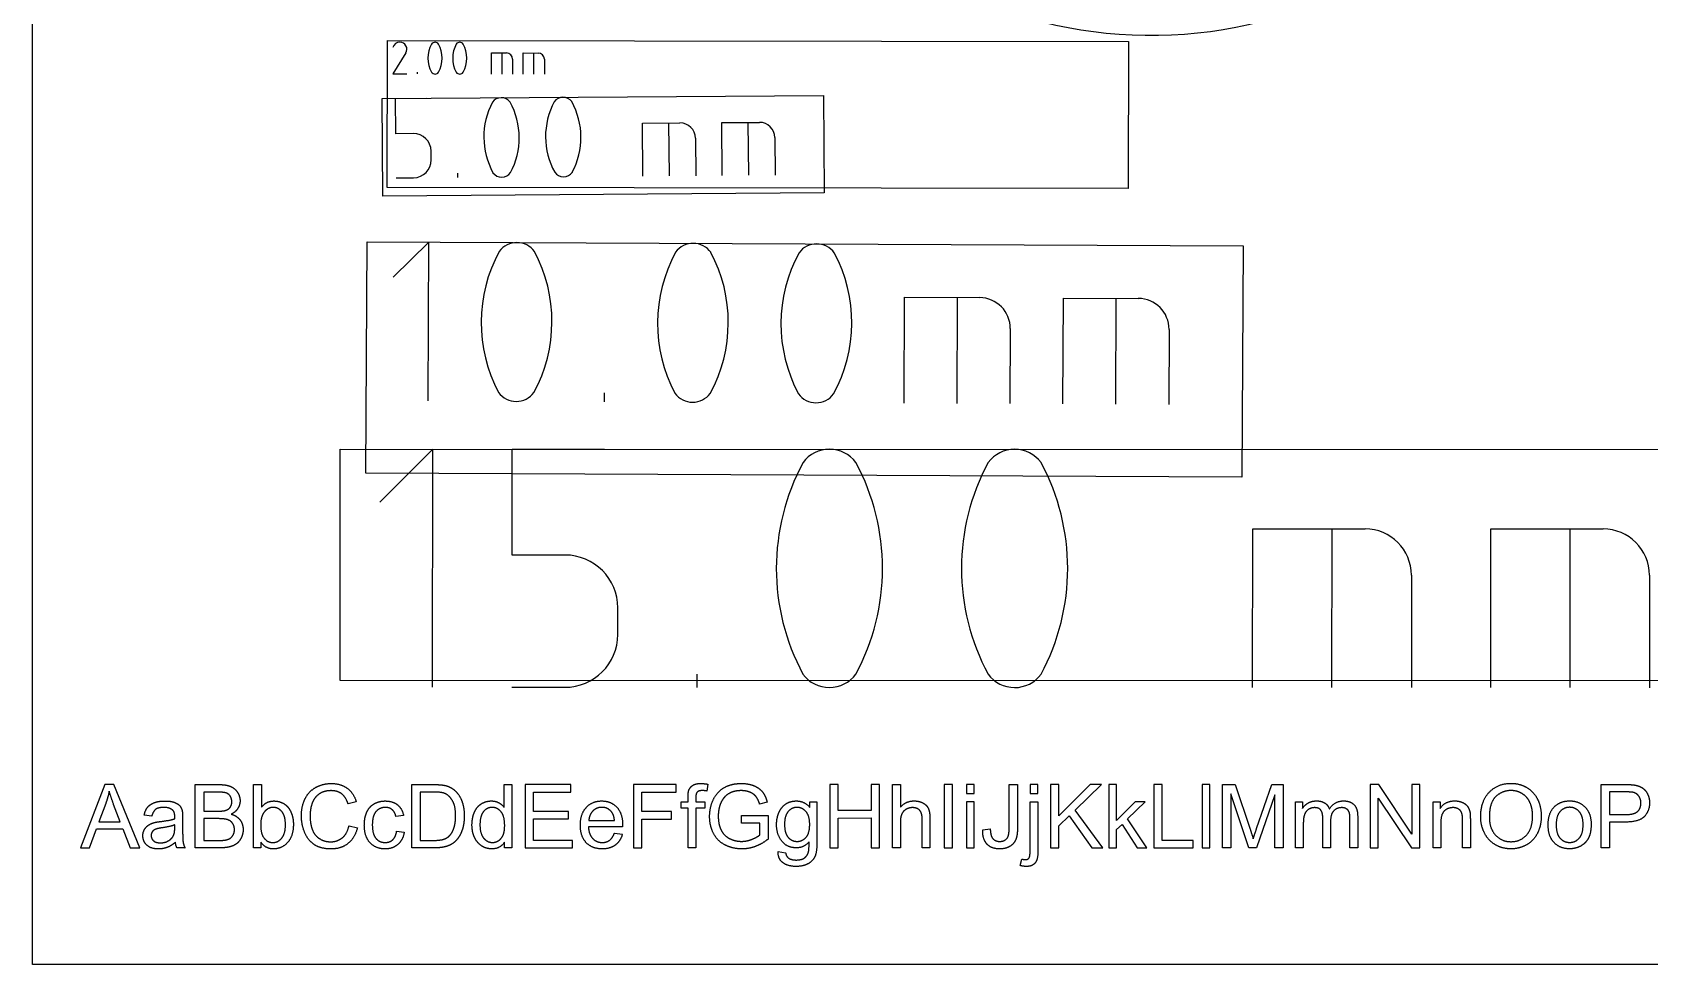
# Model space of a CAD drawing. Header units: millimetres. Extents: x -156 to 4, y -150 to -11.
# Drawn here: x -155.8 to -66.4, y -150.2 to -98.6 of the extents above; entities that cross this region are included whole.
import ezdxf

# ---------------------------------------------------------------- set-up
doc = ezdxf.new("R2010")
doc.units = ezdxf.units.MM
doc.layers.get('0').update_dxf_attribs({"linetype": 'CONTINUOUS'})

msp = doc.modelspace()

# ---------------------------------------------------------------- linework, layer by layer
for p, q in [((-155.838, -150.167), (-155.838, -50.167)), ((-135.191, -99.762), (-135.914, -100.921)), ((-130.454, -100.93), (-130.452, -99.76)), ((-130.452, -99.76), (-129.624, -99.761)), ((-129.869, -100.93), (-129.867, -99.76)), ((-129.283, -100.103), (-129.284, -100.931)), ((-128.699, -100.932), (-128.697, -99.762)), ((-128.697, -99.762), (-127.869, -99.764)), ((-128.114, -100.933), (-128.112, -99.763)), ((-127.528, -100.105), (-127.529, -100.934)), ((-135.914, -100.921), (-135.134, -100.922)), ((-134.549, -100.923), (-134.549, -100.826)), ((-135.763, -102.28), (-134.057, -102.267)), ((-135.749, -104.23), (-135.763, -102.28)), ((-122.103, -103.643), (-120.031, -103.628)), ((-122.082, -106.568), (-122.103, -103.643)), ((-120.619, -106.558), (-120.64, -103.633)), ((-117.715, -103.612), (-115.643, -103.597)), ((-117.694, -106.537), (-117.715, -103.612)), ((-116.232, -106.526), (-116.253, -103.601)), ((-134.774, -104.222), (-135.749, -104.23)), ((-119.172, -104.475), (-119.157, -106.547)), ((-114.784, -104.444), (-114.769, -106.515)), ((-133.788, -105.678), (-133.792, -105.19)), ((-132.319, -106.642), (-132.321, -106.399)), ((-135.731, -106.667), (-134.756, -106.66)), ((-133.921, -110.225), (-135.88, -112.166)), ((-133.961, -119), (-133.921, -110.225)), ((-107.636, -119.121), (-107.609, -113.271)), ((-107.609, -113.271), (-103.466, -113.29)), ((-104.711, -119.134), (-104.684, -113.284)), ((-98.861, -119.161), (-98.834, -113.311)), ((-98.834, -113.311), (-94.691, -113.33)), ((-95.936, -119.174), (-95.909, -113.324)), ((-101.767, -115.004), (-101.786, -119.147)), ((-92.992, -115.044), (-93.011, -119.188)), ((-124.211, -119.044), (-124.209, -118.557)), ((-133.703, -121.668), (-136.629, -124.592)), ((-133.707, -134.831), (-133.703, -121.668)), ((-129.317, -127.52), (-129.315, -121.67)), ((-129.315, -121.67), (-124.196, -121.671)), ((-88.37, -134.846), (-88.367, -126.071)), ((-88.367, -126.071), (-82.151, -126.073)), ((-83.982, -134.847), (-83.979, -126.072)), ((-75.207, -134.85), (-75.204, -126.075)), ((-75.204, -126.075), (-68.989, -126.077)), ((-70.82, -134.851), (-70.817, -126.076)), ((-126.392, -127.521), (-129.317, -127.52)), ((-79.593, -128.633), (-79.595, -134.848)), ((-66.43, -128.637), (-66.432, -134.853)), ((-123.469, -131.909), (-123.468, -130.447)), ((-119.082, -134.836), (-119.082, -134.104)), ((-129.32, -134.832), (-126.395, -134.833)), ((-146.827, -143.711), (-146.827, -140.211)), ((-146.827, -140.211), (-145.514, -140.211)), ((-143.604, -143.711), (-143.604, -140.211)), ((-143.604, -140.211), (-143.175, -140.211)), ((-143.175, -140.211), (-143.174, -141.46)), ((-134.852, -143.71), (-134.852, -140.21)), ((-134.852, -140.21), (-133.646, -140.21)), ((-129.759, -141.466), (-129.759, -140.21)), ((-129.759, -140.21), (-129.332, -140.21)), ((-129.332, -140.21), (-129.332, -143.71)), ((-118.484, -140.192), (-118.548, -140.567)), ((-108.277, -143.708), (-108.277, -140.208)), ((-108.277, -140.208), (-107.847, -140.208)), ((-107.847, -140.208), (-107.847, -141.464)), ((-101.833, -142.619), (-101.833, -140.207)), ((-101.833, -140.207), (-101.37, -140.207)), ((-101.37, -140.207), (-101.37, -142.593)), ((-90.03, -143.706), (-90.03, -140.206)), ((-90.03, -140.206), (-89.333, -140.206)), ((-89.333, -140.206), (-88.504, -142.685)), ((-88.151, -142.642), (-87.313, -140.206)), ((-87.313, -140.206), (-86.69, -140.206)), ((-86.69, -140.206), (-86.69, -143.706)), ((-69.096, -143.705), (-69.097, -140.205)), ((-69.097, -140.205), (-67.777, -140.205)), ((-151.779, -141.248), (-152.163, -142.275)), ((-145.665, -140.624), (-146.364, -140.624)), ((-146.364, -140.624), (-146.364, -141.682)), ((-137.927, -141.17), (-138.383, -141.278)), ((-133.653, -140.623), (-134.389, -140.623)), ((-134.389, -140.623), (-134.388, -143.297)), ((-119.966, -141.508), (-119.966, -141.174)), ((-119.966, -141.174), (-119.586, -141.174)), ((-119.586, -141.174), (-119.586, -140.904)), ((-119.159, -140.94), (-119.159, -141.174)), ((-119.159, -141.174), (-118.665, -141.173)), ((-118.665, -141.173), (-118.665, -141.508)), ((-115.208, -141.187), (-115.626, -141.302)), ((-112.854, -141.479), (-112.854, -141.173)), ((-112.854, -141.173), (-112.458, -141.173)), ((-112.458, -141.173), (-112.457, -143.365)), ((-100.67, -143.836), (-100.671, -141.172)), ((-100.671, -141.172), (-100.241, -141.172)), ((-100.241, -141.172), (-100.241, -143.846)), ((-88.571, -143.706), (-89.583, -140.727)), ((-89.583, -140.727), (-89.583, -143.706)), ((-87.136, -140.777), (-88.153, -143.706)), ((-87.136, -143.706), (-87.136, -140.777)), ((-85.997, -143.706), (-85.997, -141.171)), ((-85.997, -141.171), (-85.613, -141.171)), ((-85.613, -141.171), (-85.613, -141.526)), ((-78.393, -143.705), (-78.393, -141.17)), ((-78.393, -141.17), (-78.007, -141.17)), ((-78.007, -141.17), (-78.007, -141.53)), ((-67.738, -140.618), (-68.634, -140.618)), ((-68.634, -140.618), (-68.633, -141.869)), ((-150.977, -142.274), (-151.342, -141.305)), ((-149.234, -141.957), (-149.654, -141.9)), ((-147.529, -142.076), (-147.529, -142.649)), ((-146.364, -141.682), (-145.607, -141.682)), ((-145.555, -142.095), (-146.364, -142.095)), ((-146.364, -142.095), (-146.364, -143.298)), ((-135.315, -141.92), (-135.733, -141.984)), ((-119.586, -141.508), (-119.966, -141.508)), ((-119.586, -143.709), (-119.586, -141.508)), ((-118.665, -141.508), (-119.159, -141.508)), ((-119.159, -141.508), (-119.159, -143.709)), ((-116.638, -141.925), (-115.155, -141.923)), ((-116.638, -142.336), (-116.638, -141.925)), ((-115.155, -141.923), (-115.155, -143.222)), ((-106.641, -143.708), (-106.642, -142.101)), ((-106.212, -142.101), (-106.212, -143.708)), ((-84.491, -143.706), (-84.491, -142.059)), ((-82.989, -143.706), (-82.989, -142.109)), ((-82.562, -141.965), (-82.562, -143.706)), ((-76.763, -143.705), (-76.763, -142.163)), ((-76.333, -142.146), (-76.333, -143.705)), ((-68.633, -141.869), (-67.729, -141.869)), ((-152.163, -142.275), (-150.977, -142.274)), ((-147.964, -142.596), (-147.964, -142.439)), ((-138.33, -142.483), (-137.867, -142.6)), ((-135.697, -142.782), (-135.274, -142.837)), ((-123.203, -142.551), (-125.094, -142.552)), ((-125.07, -142.198), (-123.655, -142.198)), ((-123.659, -142.893), (-123.215, -142.948)), ((-115.609, -142.336), (-116.638, -142.336)), ((-115.609, -142.988), (-115.609, -142.336)), ((-107.847, -142.321), (-107.847, -143.708)), ((-103.294, -142.714), (-102.877, -142.657)), ((-85.568, -142.391), (-85.567, -143.706)), ((-84.061, -142.233), (-84.061, -143.706)), ((-77.964, -142.321), (-77.963, -143.705)), ((-67.736, -142.282), (-68.633, -142.282)), ((-68.633, -142.282), (-68.633, -143.705)), ((-147.393, -143.711), (-147.842, -143.711)), ((-145.492, -143.711), (-146.827, -143.711)), ((-146.364, -143.298), (-145.492, -143.298)), ((-143.205, -143.711), (-143.604, -143.711)), ((-143.205, -143.394), (-143.205, -143.711)), ((-133.589, -143.71), (-134.852, -143.71)), ((-134.388, -143.297), (-133.641, -143.297)), ((-129.731, -143.71), (-129.731, -143.39)), ((-129.332, -143.71), (-129.731, -143.71)), ((-119.159, -143.709), (-119.586, -143.709)), ((-114.606, -143.919), (-114.188, -143.981)), ((-107.847, -143.708), (-108.277, -143.708)), ((-106.212, -143.708), (-106.641, -143.708)), ((-89.583, -143.706), (-90.03, -143.706)), ((-88.153, -143.706), (-88.571, -143.706)), ((-86.69, -143.706), (-87.136, -143.706)), ((-85.567, -143.706), (-85.997, -143.706)), ((-84.061, -143.706), (-84.491, -143.706)), ((-82.562, -143.706), (-82.989, -143.706)), ((-77.963, -143.705), (-78.393, -143.705)), ((-76.333, -143.705), (-76.763, -143.705)), ((-68.633, -143.705), (-69.096, -143.705)), ((-101.215, -144.691), (-101.134, -144.326)), ((4.162, -150.167), (-155.838, -150.167))]:
    msp.add_line(p, q)
for points in [[(-95.244, -107.255), (-136.217, -107.191), (-136.204, -99.068), (-95.231, -99.132)], [(-112.055, -107.499), (-136.455, -107.675), (-136.494, -102.283), (-112.094, -102.107)], [(-88.96, -123.216), (-137.392, -122.993), (-137.333, -110.205), (-88.902, -110.428)], [(-60.628, -134.475), (-138.826, -134.449), (-138.821, -121.661), (-60.624, -121.686)], [(-151.829, -140.212), (-153.173, -143.712), (-152.681, -143.712), (-152.297, -142.652), (-150.833, -142.652), (-150.425, -143.712), (-149.897, -143.712), (-151.33, -140.212)], [(-128.592, -140.21), (-128.592, -143.71), (-125.98, -143.71), (-125.98, -143.297), (-128.129, -143.297), (-128.129, -142.105), (-126.192, -142.105), (-126.192, -141.695), (-128.129, -141.695), (-128.129, -140.623), (-126.061, -140.623), (-126.061, -140.21)], [(-122.597, -140.209), (-122.597, -143.709), (-122.134, -143.709), (-122.134, -142.119), (-120.491, -142.119), (-120.491, -141.706), (-122.134, -141.706), (-122.134, -140.622), (-120.236, -140.622), (-120.236, -140.209)], [(-111.739, -140.208), (-111.739, -143.708), (-111.276, -143.708), (-111.276, -142.059), (-109.456, -142.058), (-109.456, -143.708), (-108.993, -143.708), (-108.993, -140.208), (-109.457, -140.208), (-109.456, -141.645), (-111.276, -141.646), (-111.276, -140.208)], [(-105.424, -140.208), (-105.424, -143.708), (-104.961, -143.708), (-104.961, -140.208)], [(-104.197, -140.208), (-104.197, -140.702), (-103.767, -140.702), (-103.767, -140.208)], [(-100.671, -140.207), (-100.671, -140.706), (-100.241, -140.706), (-100.241, -140.207)], [(-99.546, -140.207), (-99.546, -143.707), (-99.083, -143.707), (-99.083, -142.494), (-98.51, -141.936), (-97.264, -143.707), (-96.652, -143.707), (-98.185, -141.625), (-96.717, -140.207), (-97.345, -140.207), (-99.083, -141.943), (-99.083, -140.207)], [(-96.318, -140.207), (-96.318, -143.707), (-95.888, -143.707), (-95.889, -142.702), (-95.585, -142.411), (-94.747, -143.707), (-94.217, -143.707), (-95.285, -142.112), (-94.315, -141.171), (-94.872, -141.171), (-95.889, -142.203), (-95.889, -140.207)], [(-93.84, -140.207), (-93.84, -143.707), (-91.653, -143.707), (-91.653, -143.294), (-93.377, -143.294), (-93.377, -140.207)], [(-91.166, -140.207), (-91.166, -143.707), (-90.736, -143.707), (-90.737, -140.207)], [(-81.874, -140.206), (-81.874, -143.706), (-81.43, -143.706), (-81.43, -140.955), (-79.592, -143.706), (-79.117, -143.706), (-79.117, -140.206), (-79.561, -140.206), (-79.561, -142.954), (-81.399, -140.206)], [(-104.197, -141.172), (-104.197, -143.708), (-103.767, -143.708), (-103.767, -141.172)]]:
    msp.add_lwpolyline(points, close=True)
for centre, radius, start, end in [((-135.526, -99.568), 0.401, 89.36979, 164.19063), ((-135.52, -99.555), 0.389, -32.08344, 90.17266), ((-133.572, -99.411), 0.243, 36.41986, 143.40074), ((-132.207, -99.414), 0.243, 36.41986, 143.40074), ((-132.318, -100.049), 1.646, 151.62562, 208.19501), ((-134.827, -100.045), 1.646, -28.37439, 28.19501), ((-130.953, -100.051), 1.646, 151.62562, 208.19501), ((-133.462, -100.047), 1.646, -28.37439, 28.19501), ((-129.624, -100.102), 0.341, -0.08969, 89.91031), ((-127.869, -100.105), 0.341, -0.08969, 89.91031), ((-133.574, -100.683), 0.243, 216.41987, 323.40068), ((-132.209, -100.685), 0.243, 216.41987, 323.40068), ((-126.761, -104.408), 4.115, 152.12932, 208.69871), ((-129.909, -102.842), 0.607, 36.92357, 143.90444), ((-133.033, -104.454), 4.115, -27.87069, 28.69871), ((-123.349, -104.384), 4.115, 152.12932, 208.69871), ((-126.496, -102.817), 0.607, 36.92357, 143.90444), ((-129.621, -104.429), 4.115, -27.87069, 28.69871), ((-120.025, -104.482), 0.853, 0.41402, 90.41402), ((-115.637, -104.45), 0.853, 0.41402, 90.41402), ((-134.767, -105.197), 0.975, 0.41402, 90.41402), ((-134.763, -105.685), 0.975, -89.58598, 0.41402), ((-129.886, -106.02), 0.607, 216.92356, 323.9044), ((-126.473, -105.995), 0.607, 216.92356, 323.9044), ((-122.793, -114.663), 8.23, 151.45219, 208.02158), ((-129.051, -111.456), 1.213, 36.24644, 143.22729), ((-135.338, -114.606), 8.23, -28.54782, 28.02158), ((-113.043, -114.708), 8.23, 151.45219, 208.02158), ((-119.301, -111.501), 1.213, 36.24644, 143.22727), ((-125.589, -114.651), 8.23, -28.54782, 28.02158), ((-106.218, -114.739), 8.23, 151.45219, 208.02158), ((-112.476, -111.532), 1.213, 36.24644, 143.2273), ((-118.764, -114.682), 8.23, -28.54782, 28.02158), ((-103.473, -114.996), 1.706, -0.26311, 89.73689), ((-94.699, -115.036), 1.706, -0.26311, 89.73689), ((-129.08, -117.813), 1.213, 216.24644, 323.22727), ((-119.33, -117.858), 1.213, 216.24646, 323.22727), ((-112.506, -117.889), 1.213, 216.24643, 323.22727), ((-102.358, -128.26), 12.346, 151.69651, 208.2659), ((-111.766, -123.489), 1.82, 36.49076, 143.47161), ((-121.176, -128.254), 12.346, -28.3035, 28.2659), ((-92.121, -128.263), 12.346, 151.69651, 208.2659), ((-101.528, -123.493), 1.82, 36.49076, 143.47161), ((-110.939, -128.257), 12.346, -28.3035, 28.2659), ((-82.152, -128.632), 2.559, -0.01879, 89.98121), ((-68.989, -128.636), 2.559, -0.01879, 89.98121), ((-126.393, -130.446), 2.925, -0.01879, 89.98121), ((-126.394, -131.908), 2.925, 269.98121, 359.98121), ((-111.769, -133.024), 1.82, 216.49078, 323.4716), ((-101.531, -133.027), 1.82, 216.49078, 323.4716)]:
    msp.add_arc(centre, radius, start, end)
msp.add_open_spline([(-103.651, -96.706), (-103.651, -96.706), (-97.619, -99.711), (-87.957, -99.582), (-82.487, -95.502)], degree=3, knots=[0.46428571, 0.46428571, 0.46428571, 0.46428571, 0.46428572, 0.5, 0.5, 0.5, 0.5])
for points in [[(-145.514, -140.211), (-145.113, -140.211), (-144.871, -140.317)], [(-144.871, -140.317), (-144.628, -140.424), (-144.491, -140.644)], [(-140.752, -140.981), (-140.544, -140.574), (-140.158, -140.362)], [(-140.158, -140.362), (-139.772, -140.151), (-139.309, -140.151)], [(-139.309, -140.151), (-138.784, -140.151), (-138.426, -140.418)], [(-133.646, -140.21), (-133.238, -140.21), (-133.023, -140.26)], [(-133.023, -140.26), (-132.722, -140.33), (-132.51, -140.511)], [(-119.541, -140.524), (-119.479, -140.357), (-119.323, -140.253)], [(-119.323, -140.253), (-119.166, -140.149), (-118.885, -140.149)], [(-118.885, -140.149), (-118.703, -140.149), (-118.484, -140.192)], [(-118.179, -141.022), (-117.965, -140.579), (-117.564, -140.364)], [(-117.564, -140.364), (-117.163, -140.149), (-116.64, -140.149)], [(-116.64, -140.149), (-116.261, -140.149), (-115.954, -140.272)], [(-115.954, -140.272), (-115.647, -140.395), (-115.473, -140.615)], [(-75.292, -140.636), (-74.824, -140.143), (-74.084, -140.143)], [(-74.084, -140.143), (-73.6, -140.143), (-73.21, -140.375)], [(-73.21, -140.375), (-72.821, -140.606), (-72.617, -141.02)], [(-67.777, -140.205), (-67.428, -140.205), (-67.244, -140.238)], [(-67.244, -140.238), (-66.986, -140.281), (-66.812, -140.401)], [(-151.59, -140.579), (-151.657, -140.916), (-151.779, -141.248)], [(-151.342, -141.305), (-151.509, -140.864), (-151.59, -140.579)], [(-149.465, -141.464), (-149.334, -141.298), (-149.086, -141.208)], [(-149.086, -141.208), (-148.837, -141.119), (-148.51, -141.119)], [(-148.51, -141.119), (-148.186, -141.119), (-147.983, -141.195)], [(-147.983, -141.195), (-147.78, -141.271), (-147.684, -141.387)], [(-145.132, -140.673), (-145.287, -140.624), (-145.665, -140.624)], [(-144.893, -140.855), (-144.977, -140.722), (-145.132, -140.673)], [(-144.899, -141.467), (-144.81, -141.345), (-144.81, -141.161)], [(-144.81, -141.161), (-144.81, -140.987), (-144.893, -140.855)], [(-144.491, -140.644), (-144.354, -140.865), (-144.354, -141.106)], [(-144.354, -141.106), (-144.354, -141.331), (-144.476, -141.529)], [(-143.174, -141.46), (-142.902, -141.118), (-142.48, -141.118)], [(-142.48, -141.118), (-142.246, -141.118), (-142.037, -141.212)], [(-142.037, -141.212), (-141.828, -141.307), (-141.693, -141.477)], [(-140.961, -141.935), (-140.961, -141.388), (-140.752, -140.981)], [(-140.374, -141.26), (-140.484, -141.586), (-140.484, -141.932)], [(-139.993, -140.741), (-140.264, -140.934), (-140.374, -141.26)], [(-139.319, -140.547), (-139.722, -140.547), (-139.993, -140.741)], [(-138.736, -140.722), (-138.968, -140.547), (-139.319, -140.547)], [(-138.383, -141.278), (-138.505, -140.896), (-138.736, -140.722)], [(-138.426, -140.418), (-138.068, -140.686), (-137.927, -141.17)], [(-137.347, -141.734), (-137.211, -141.426), (-136.932, -141.272)], [(-136.932, -141.272), (-136.654, -141.118), (-136.327, -141.118)], [(-136.327, -141.118), (-135.914, -141.118), (-135.652, -141.327)], [(-133.054, -140.695), (-133.24, -140.623), (-133.653, -140.623)], [(-132.616, -141.09), (-132.796, -140.795), (-133.054, -140.695)], [(-132.436, -141.934), (-132.436, -141.385), (-132.616, -141.09)], [(-132.51, -140.511), (-132.233, -140.745), (-132.095, -141.109)], [(-132.095, -141.109), (-131.958, -141.473), (-131.958, -141.941)], [(-131.404, -141.756), (-131.278, -141.447), (-131.025, -141.282)], [(-131.025, -141.282), (-130.772, -141.117), (-130.459, -141.117)], [(-130.459, -141.117), (-130.23, -141.117), (-130.051, -141.214)], [(-130.051, -141.214), (-129.872, -141.311), (-129.759, -141.466)], [(-125.209, -141.47), (-124.879, -141.117), (-124.354, -141.117)], [(-124.354, -141.117), (-123.846, -141.117), (-123.523, -141.463)], [(-119.586, -140.904), (-119.586, -140.648), (-119.541, -140.524)], [(-119.078, -140.627), (-119.159, -140.71), (-119.159, -140.94)], [(-118.801, -140.543), (-118.997, -140.543), (-119.078, -140.627)], [(-118.548, -140.567), (-118.682, -140.543), (-118.801, -140.543)], [(-118.393, -141.976), (-118.393, -141.465), (-118.179, -141.022)], [(-117.782, -141.243), (-117.915, -141.567), (-117.915, -141.947)], [(-117.561, -140.896), (-117.703, -141.054), (-117.782, -141.243)], [(-117.187, -140.642), (-117.419, -140.739), (-117.561, -140.896)], [(-116.638, -140.545), (-116.956, -140.545), (-117.187, -140.642)], [(-116.156, -140.637), (-116.373, -140.545), (-116.638, -140.545)], [(-115.821, -140.882), (-115.938, -140.729), (-116.156, -140.637)], [(-115.626, -141.302), (-115.704, -141.035), (-115.821, -140.882)], [(-115.473, -140.615), (-115.299, -140.834), (-115.208, -141.187)], [(-114.18, -141.283), (-113.931, -141.116), (-113.594, -141.116)], [(-113.594, -141.116), (-113.145, -141.116), (-112.854, -141.479)], [(-107.847, -141.464), (-107.547, -141.115), (-107.088, -141.115)], [(-107.088, -141.115), (-106.806, -141.115), (-106.599, -141.226)], [(-106.599, -141.226), (-106.391, -141.337), (-106.301, -141.533)], [(-85.613, -141.526), (-85.494, -141.34), (-85.296, -141.227)], [(-85.296, -141.227), (-85.097, -141.113), (-84.844, -141.113)], [(-84.844, -141.113), (-84.563, -141.113), (-84.382, -141.23)], [(-84.382, -141.23), (-84.202, -141.347), (-84.128, -141.557)], [(-84.128, -141.557), (-83.827, -141.113), (-83.345, -141.113)], [(-83.345, -141.113), (-82.968, -141.113), (-82.765, -141.322)], [(-78.007, -141.53), (-77.727, -141.113), (-77.2, -141.113)], [(-77.2, -141.113), (-76.97, -141.113), (-76.778, -141.195)], [(-76.778, -141.195), (-76.586, -141.277), (-76.491, -141.411)], [(-75.76, -142.001), (-75.76, -141.129), (-75.292, -140.636)], [(-74.928, -140.88), (-75.283, -141.218), (-75.282, -142.008)], [(-74.082, -140.542), (-74.574, -140.542), (-74.928, -140.88)], [(-73.457, -140.717), (-73.736, -140.542), (-74.082, -140.542)], [(-73.035, -141.211), (-73.179, -140.893), (-73.457, -140.717)], [(-72.89, -141.957), (-72.89, -141.53), (-73.035, -141.211)], [(-72.617, -141.02), (-72.413, -141.435), (-72.413, -141.96)], [(-71.639, -141.394), (-71.312, -141.112), (-70.842, -141.112)], [(-70.842, -141.112), (-70.319, -141.112), (-69.987, -141.455)], [(-67.306, -140.649), (-67.423, -140.618), (-67.738, -140.618)], [(-67.014, -140.855), (-67.125, -140.699), (-67.306, -140.649)], [(-67.091, -141.701), (-66.903, -141.534), (-66.903, -141.231)], [(-66.903, -141.231), (-66.903, -141.011), (-67.014, -140.855)], [(-66.812, -140.401), (-66.638, -140.522), (-66.531, -140.739)], [(-66.425, -141.217), (-66.425, -141.663), (-66.709, -141.972)], [(-66.531, -140.739), (-66.425, -140.957), (-66.425, -141.217)], [(-149.654, -141.9), (-149.597, -141.63), (-149.465, -141.464)], [(-149.02, -141.581), (-149.165, -141.687), (-149.234, -141.957)], [(-148.572, -141.474), (-148.876, -141.474), (-149.02, -141.581)], [(-148.73, -142.25), (-148.209, -142.188), (-147.964, -142.102)], [(-148.083, -141.62), (-148.248, -141.474), (-148.572, -141.474)], [(-147.961, -141.99), (-147.961, -141.727), (-148.083, -141.62)], [(-147.964, -142.102), (-147.961, -142.014), (-147.961, -141.99)], [(-147.684, -141.387), (-147.589, -141.503), (-147.551, -141.68)], [(-147.551, -141.68), (-147.529, -141.79), (-147.529, -142.076)], [(-145.607, -141.682), (-145.299, -141.682), (-145.166, -141.641)], [(-145.043, -142.153), (-145.22, -142.095), (-145.555, -142.095)], [(-145.166, -141.641), (-144.989, -141.589), (-144.899, -141.467)], [(-144.764, -142.356), (-144.865, -142.212), (-145.043, -142.153)], [(-144.476, -141.529), (-144.597, -141.727), (-144.843, -141.849)], [(-144.843, -141.849), (-144.526, -141.942), (-144.355, -142.166)], [(-144.355, -142.166), (-144.184, -142.391), (-144.184, -142.696)], [(-143.005, -141.716), (-143.21, -141.961), (-143.21, -142.424)], [(-142.518, -141.472), (-142.8, -141.472), (-143.005, -141.716)], [(-142.042, -141.708), (-142.239, -141.472), (-142.518, -141.472)], [(-141.845, -142.441), (-141.845, -141.944), (-142.042, -141.708)], [(-141.693, -141.477), (-141.558, -141.648), (-141.482, -141.889)], [(-141.482, -141.889), (-141.405, -142.13), (-141.405, -142.405)], [(-140.776, -142.873), (-140.961, -142.436), (-140.961, -141.935)], [(-140.484, -141.932), (-140.484, -142.379), (-140.354, -142.712)], [(-137.483, -142.452), (-137.483, -142.042), (-137.347, -141.734)], [(-136.838, -141.704), (-137.041, -141.937), (-137.041, -142.44)], [(-136.311, -141.471), (-136.635, -141.471), (-136.838, -141.704)], [(-135.944, -141.6), (-136.096, -141.471), (-136.311, -141.471)], [(-135.733, -141.984), (-135.792, -141.729), (-135.944, -141.6)], [(-135.652, -141.327), (-135.389, -141.535), (-135.315, -141.92)], [(-132.527, -142.608), (-132.436, -142.33), (-132.436, -141.934)], [(-131.958, -141.941), (-131.958, -142.34), (-132.051, -142.648)], [(-131.531, -142.445), (-131.531, -142.065), (-131.404, -141.756)], [(-130.897, -141.707), (-131.089, -141.941), (-131.089, -142.445)], [(-130.418, -141.473), (-130.705, -141.473), (-130.897, -141.707)], [(-129.924, -141.716), (-130.125, -141.473), (-130.418, -141.473)], [(-129.723, -142.48), (-129.723, -141.96), (-129.924, -141.716)], [(-125.538, -142.463), (-125.538, -141.823), (-125.209, -141.47)], [(-124.847, -141.668), (-125.049, -141.866), (-125.07, -142.198)], [(-124.349, -141.47), (-124.645, -141.47), (-124.847, -141.668)], [(-123.817, -141.718), (-124.022, -141.47), (-124.349, -141.47)], [(-123.655, -142.198), (-123.683, -141.878), (-123.817, -141.718)], [(-123.523, -141.463), (-123.201, -141.809), (-123.201, -142.437)], [(-118.178, -142.909), (-118.393, -142.491), (-118.393, -141.976)], [(-117.915, -141.947), (-117.915, -142.415), (-117.754, -142.73)], [(-114.692, -142.427), (-114.692, -142.064), (-114.561, -141.757)], [(-114.561, -141.757), (-114.43, -141.45), (-114.18, -141.283)], [(-114.05, -141.704), (-114.25, -141.937), (-114.25, -142.395)], [(-113.563, -141.471), (-113.849, -141.471), (-114.05, -141.704)], [(-113.065, -141.708), (-113.272, -141.471), (-113.563, -141.471)], [(-112.859, -142.41), (-112.859, -141.944), (-113.065, -141.708)], [(-107.776, -141.853), (-107.847, -142.022), (-107.847, -142.321)], [(-107.536, -141.584), (-107.704, -141.683), (-107.776, -141.853)], [(-107.176, -141.485), (-107.367, -141.485), (-107.536, -141.584)], [(-106.781, -141.632), (-106.921, -141.485), (-107.176, -141.485)], [(-106.642, -142.101), (-106.642, -141.779), (-106.781, -141.632)], [(-106.301, -141.533), (-106.212, -141.729), (-106.212, -142.101)], [(-85.498, -141.861), (-85.568, -142.044), (-85.568, -142.391)], [(-85.275, -141.581), (-85.429, -141.677), (-85.498, -141.861)], [(-84.94, -141.486), (-85.121, -141.486), (-85.275, -141.581)], [(-84.596, -141.629), (-84.701, -141.486), (-84.94, -141.486)], [(-84.491, -142.059), (-84.491, -141.772), (-84.596, -141.629)], [(-83.884, -141.663), (-84.061, -141.841), (-84.061, -142.233)], [(-83.44, -141.486), (-83.708, -141.486), (-83.884, -141.663)], [(-83.183, -141.555), (-83.292, -141.486), (-83.44, -141.486)], [(-83.031, -141.737), (-83.073, -141.624), (-83.183, -141.555)], [(-82.989, -142.109), (-82.989, -141.851), (-83.031, -141.737)], [(-82.765, -141.322), (-82.562, -141.531), (-82.562, -141.965)], [(-77.764, -141.659), (-77.964, -141.834), (-77.964, -142.321)], [(-77.29, -141.485), (-77.565, -141.485), (-77.764, -141.659)], [(-76.991, -141.563), (-77.118, -141.485), (-77.29, -141.485)], [(-76.813, -141.77), (-76.863, -141.64), (-76.991, -141.563)], [(-76.763, -142.163), (-76.763, -141.9), (-76.813, -141.77)], [(-76.491, -141.411), (-76.395, -141.545), (-76.357, -141.729)], [(-76.357, -141.729), (-76.333, -141.848), (-76.333, -142.146)], [(-75.559, -142.874), (-75.76, -142.461), (-75.76, -142.001)], [(-75.282, -142.008), (-75.282, -142.64), (-74.942, -143.004)], [(-73.228, -143.001), (-72.89, -142.633), (-72.89, -141.957)], [(-72.413, -141.96), (-72.413, -142.492), (-72.628, -142.912)], [(-72.031, -142.437), (-72.031, -141.733), (-71.639, -141.394)], [(-71.377, -141.709), (-71.589, -141.95), (-71.589, -142.437)], [(-70.842, -141.468), (-71.164, -141.468), (-71.377, -141.709)], [(-70.311, -141.71), (-70.524, -141.468), (-70.842, -141.468)], [(-70.097, -142.423), (-70.097, -141.952), (-70.311, -141.71)], [(-69.987, -141.455), (-69.655, -141.797), (-69.655, -142.401)], [(-66.709, -141.972), (-66.993, -142.282), (-67.736, -142.282)], [(-67.729, -141.869), (-67.28, -141.869), (-67.091, -141.701)], [(-149.728, -143.043), (-149.728, -142.857), (-149.643, -142.703)], [(-149.503, -143.565), (-149.728, -143.361), (-149.728, -143.043)], [(-149.643, -142.703), (-149.558, -142.549), (-149.421, -142.456)], [(-149.421, -142.456), (-149.284, -142.363), (-149.112, -142.315)], [(-149.21, -142.827), (-149.269, -142.919), (-149.269, -143.031)], [(-149.269, -143.031), (-149.269, -143.203), (-149.139, -143.318)], [(-149.04, -142.687), (-149.15, -142.735), (-149.21, -142.827)], [(-149.112, -142.315), (-148.985, -142.281), (-148.73, -142.25)], [(-148.665, -142.601), (-148.93, -142.64), (-149.04, -142.687)], [(-147.964, -142.439), (-148.198, -142.534), (-148.665, -142.601)], [(-148.317, -143.324), (-148.123, -143.215), (-148.033, -143.026)], [(-148.033, -143.026), (-147.964, -142.881), (-147.964, -142.596)], [(-147.529, -142.649), (-147.529, -143.248), (-147.502, -143.407)], [(-144.91, -143.186), (-144.803, -143.119), (-144.733, -142.991)], [(-144.664, -142.696), (-144.664, -142.501), (-144.764, -142.356)], [(-144.733, -142.991), (-144.664, -142.864), (-144.664, -142.696)], [(-144.184, -142.696), (-144.184, -142.942), (-144.288, -143.154)], [(-143.21, -142.424), (-143.21, -142.88), (-143.086, -143.083)], [(-142.05, -143.17), (-141.844, -142.925), (-141.845, -142.441)], [(-141.405, -142.405), (-141.405, -143.057), (-141.727, -143.412)], [(-140.236, -143.54), (-140.591, -143.31), (-140.776, -142.873)], [(-140.354, -142.712), (-140.223, -143.045), (-139.949, -143.209)], [(-138.695, -143.15), (-138.426, -142.925), (-138.33, -142.483)], [(-137.867, -142.6), (-138.013, -143.171), (-138.391, -143.471)], [(-137.166, -143.428), (-137.483, -143.087), (-137.483, -142.452)], [(-137.041, -142.44), (-137.041, -142.951), (-136.845, -143.183)], [(-135.912, -143.259), (-135.742, -143.104), (-135.697, -142.782)], [(-135.274, -142.837), (-135.343, -143.273), (-135.629, -143.521)], [(-133.098, -143.233), (-132.901, -143.168), (-132.784, -143.051)], [(-132.784, -143.051), (-132.619, -142.886), (-132.527, -142.608)], [(-132.051, -142.648), (-132.144, -142.956), (-132.29, -143.157)], [(-131.391, -143.133), (-131.531, -142.834), (-131.531, -142.445)], [(-131.089, -142.445), (-131.089, -142.932), (-130.884, -143.173)], [(-129.92, -143.183), (-129.723, -142.953), (-129.723, -142.48)], [(-125.212, -143.424), (-125.538, -143.082), (-125.538, -142.463)], [(-125.094, -142.552), (-125.07, -142.969), (-124.858, -143.191)], [(-123.924, -143.289), (-123.757, -143.165), (-123.659, -142.893)], [(-123.215, -142.948), (-123.32, -143.337), (-123.604, -143.552)], [(-123.201, -142.437), (-123.201, -142.475), (-123.203, -142.551)], [(-117.541, -143.548), (-117.963, -143.327), (-118.178, -142.909)], [(-117.754, -142.73), (-117.593, -143.045), (-117.285, -143.198)], [(-116.043, -143.235), (-115.757, -143.119), (-115.609, -142.988)], [(-114.406, -143.331), (-114.692, -142.954), (-114.692, -142.427)], [(-114.25, -142.395), (-114.25, -142.894), (-114.052, -143.124)], [(-113.059, -143.125), (-112.858, -142.897), (-112.859, -142.41)], [(-103.059, -143.502), (-103.304, -143.237), (-103.294, -142.714)], [(-102.877, -142.657), (-102.86, -143.058), (-102.726, -143.206)], [(-102.055, -143.274), (-101.929, -143.194), (-101.881, -143.057)], [(-101.881, -143.057), (-101.833, -142.92), (-101.833, -142.619)], [(-101.37, -142.593), (-101.37, -143.032), (-101.476, -143.273)], [(-88.504, -142.685), (-88.39, -143.031), (-88.337, -143.203)], [(-88.337, -143.203), (-88.277, -143.012), (-88.151, -142.642)], [(-74.97, -143.526), (-75.359, -143.287), (-75.559, -142.874)], [(-74.942, -143.004), (-74.602, -143.369), (-74.089, -143.368)], [(-74.089, -143.368), (-73.566, -143.368), (-73.228, -143.001)], [(-72.628, -142.912), (-72.842, -143.333), (-73.236, -143.549)], [(-71.702, -143.421), (-72.031, -143.079), (-72.031, -142.437)], [(-71.589, -142.437), (-71.589, -142.924), (-71.377, -143.167)], [(-70.309, -143.165), (-70.097, -142.922), (-70.097, -142.423)], [(-69.655, -142.401), (-69.655, -142.891), (-69.802, -143.171)], [(-148.861, -143.769), (-149.279, -143.769), (-149.503, -143.565)], [(-149.139, -143.318), (-149.009, -143.432), (-148.758, -143.432)], [(-148.387, -143.685), (-148.608, -143.769), (-148.861, -143.769)], [(-148.758, -143.432), (-148.51, -143.432), (-148.317, -143.324)], [(-147.928, -143.399), (-148.166, -143.602), (-148.387, -143.685)], [(-147.842, -143.711), (-147.909, -143.578), (-147.928, -143.399)], [(-147.502, -143.407), (-147.474, -143.566), (-147.393, -143.711)], [(-145.492, -143.298), (-145.268, -143.298), (-145.177, -143.281)], [(-144.928, -143.653), (-145.158, -143.711), (-145.492, -143.711)], [(-145.177, -143.281), (-145.017, -143.253), (-144.91, -143.186)], [(-144.545, -143.48), (-144.697, -143.594), (-144.928, -143.653)], [(-144.288, -143.154), (-144.392, -143.365), (-144.545, -143.48)], [(-142.501, -143.768), (-142.95, -143.768), (-143.205, -143.394)], [(-143.086, -143.083), (-142.883, -143.415), (-142.537, -143.415)], [(-142.537, -143.415), (-142.255, -143.415), (-142.05, -143.17)], [(-141.727, -143.412), (-142.05, -143.768), (-142.501, -143.768)], [(-139.316, -143.77), (-139.882, -143.77), (-140.236, -143.54)], [(-139.949, -143.209), (-139.674, -143.374), (-139.354, -143.374)], [(-139.354, -143.374), (-138.965, -143.374), (-138.695, -143.15)], [(-138.391, -143.471), (-138.769, -143.77), (-139.316, -143.77)], [(-136.329, -143.768), (-136.85, -143.768), (-137.166, -143.428)], [(-136.845, -143.183), (-136.649, -143.414), (-136.334, -143.414)], [(-136.334, -143.414), (-136.081, -143.414), (-135.912, -143.259)], [(-135.629, -143.521), (-135.914, -143.768), (-136.329, -143.768)], [(-133.641, -143.297), (-133.295, -143.297), (-133.098, -143.233)], [(-133.026, -143.65), (-133.271, -143.71), (-133.589, -143.71)], [(-132.609, -143.475), (-132.782, -143.591), (-133.026, -143.65)], [(-132.29, -143.157), (-132.436, -143.359), (-132.609, -143.475)], [(-130.997, -143.6), (-131.251, -143.433), (-131.391, -143.133)], [(-130.44, -143.767), (-130.743, -143.767), (-130.997, -143.6)], [(-130.884, -143.173), (-130.678, -143.414), (-130.399, -143.414)], [(-129.731, -143.39), (-129.972, -143.767), (-130.44, -143.767)], [(-130.399, -143.414), (-130.117, -143.414), (-129.92, -143.183)], [(-124.33, -143.767), (-124.886, -143.767), (-125.212, -143.424)], [(-124.858, -143.191), (-124.645, -143.413), (-124.328, -143.413)], [(-123.604, -143.552), (-123.888, -143.767), (-124.33, -143.767)], [(-124.328, -143.413), (-124.091, -143.413), (-123.924, -143.289)], [(-116.604, -143.768), (-117.12, -143.768), (-117.541, -143.548)], [(-117.285, -143.198), (-116.977, -143.351), (-116.631, -143.351)], [(-116.631, -143.351), (-116.33, -143.351), (-116.043, -143.235)], [(-115.859, -143.631), (-116.222, -143.768), (-116.604, -143.768)], [(-115.155, -143.222), (-115.497, -143.494), (-115.859, -143.631)], [(-114.336, -144.533), (-114.616, -144.329), (-114.606, -143.919)], [(-113.596, -143.708), (-114.119, -143.709), (-114.406, -143.331)], [(-114.052, -143.124), (-113.854, -143.353), (-113.556, -143.353)], [(-112.894, -143.377), (-113.176, -143.708), (-113.596, -143.708)], [(-113.556, -143.353), (-113.26, -143.353), (-113.059, -143.125)], [(-113.145, -144.262), (-112.983, -144.143), (-112.925, -143.928)], [(-112.925, -143.928), (-112.892, -143.797), (-112.894, -143.377)], [(-112.457, -143.365), (-112.457, -143.957), (-112.578, -144.204)], [(-102.354, -143.767), (-102.814, -143.767), (-103.059, -143.502)], [(-102.726, -143.206), (-102.592, -143.354), (-102.356, -143.354)], [(-102.356, -143.354), (-102.182, -143.354), (-102.055, -143.274)], [(-101.813, -143.641), (-102.043, -143.767), (-102.354, -143.767)], [(-101.476, -143.273), (-101.583, -143.514), (-101.813, -143.641)], [(-100.735, -144.272), (-100.67, -144.185), (-100.67, -143.836)], [(-100.241, -143.846), (-100.241, -144.314), (-100.362, -144.498)], [(-74.086, -143.765), (-74.58, -143.765), (-74.97, -143.526)], [(-73.236, -143.549), (-73.63, -143.765), (-74.086, -143.765)], [(-70.842, -143.762), (-71.374, -143.762), (-71.702, -143.421)], [(-71.377, -143.167), (-71.164, -143.409), (-70.842, -143.409)], [(-70.842, -143.409), (-70.522, -143.409), (-70.309, -143.165)], [(-70.229, -143.607), (-70.51, -143.762), (-70.842, -143.762)], [(-69.802, -143.171), (-69.949, -143.452), (-70.229, -143.607)], [(-113.603, -144.737), (-114.057, -144.738), (-114.336, -144.533)], [(-114.188, -143.981), (-114.162, -144.174), (-114.043, -144.262)], [(-114.043, -144.262), (-113.883, -144.382), (-113.606, -144.382)], [(-113.606, -144.382), (-113.307, -144.382), (-113.145, -144.262)], [(-112.96, -144.594), (-113.221, -144.737), (-113.603, -144.737)], [(-112.578, -144.204), (-112.698, -144.451), (-112.96, -144.594)], [(-100.878, -144.736), (-101.052, -144.736), (-101.215, -144.691)], [(-101.134, -144.326), (-101.005, -144.359), (-100.931, -144.359)], [(-100.931, -144.359), (-100.799, -144.359), (-100.735, -144.272)], [(-100.362, -144.498), (-100.518, -144.736), (-100.878, -144.736)]]:
    msp.add_open_spline(points, degree=2)

doc.saveas('drawing.dxf')
